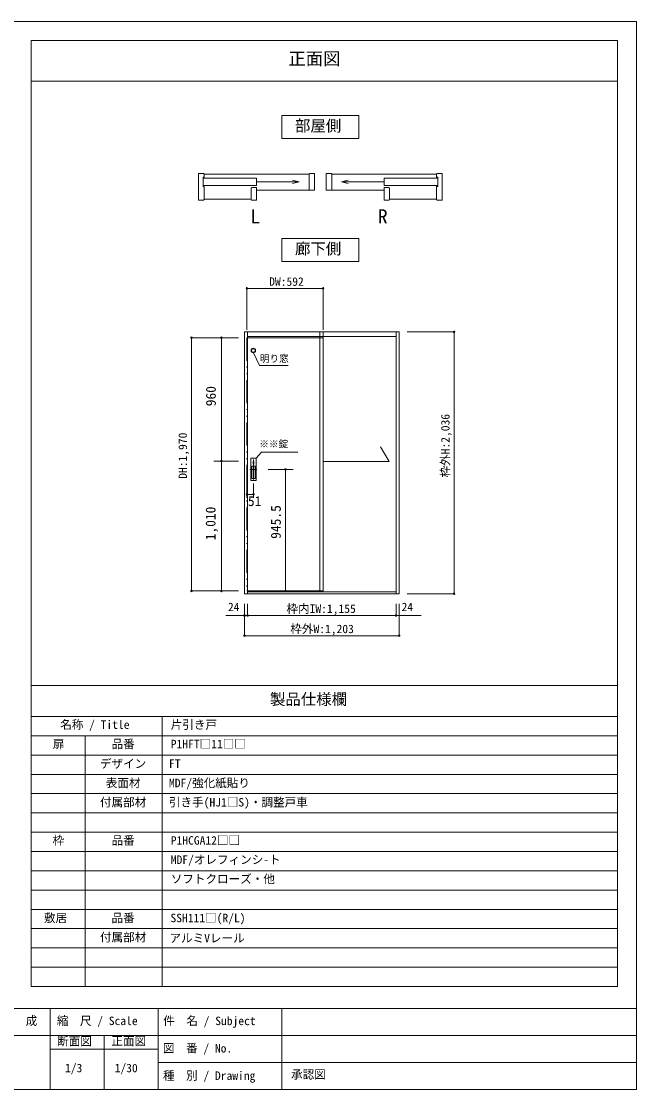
# Model space of a CAD drawing. Units: millimetres on the paper, enlarged 10 times, with parts at other scales. Extents: x -2000 to 2000, y -1385 to 1385.
# Drawn here: x 405 to 2000, y -1385 to 1385 of the extents above; entities that cross this region are included whole.
import ezdxf
from ezdxf.enums import TextEntityAlignment as Align

# ---------------------------------------------------------------- set-up
doc = ezdxf.new("R2010")
doc.units = ezdxf.units.MM
doc.header["$LTSCALE"] = 10
doc.header["$PDMODE"] = 32
doc.header["$PDSIZE"] = 4
doc.linetypes.add('DASHED_DOUBLE_DOTTED', pattern=[11, 6, -1.5, 0.25, -1.5, 0.25, -1.5])
for name, color, linetype, lineweight in [('1-0_H-SYM', 7, 'Continuous', 20), ('1-1_0', 7, 'Continuous', 20), ('3-0', 7, 'Continuous', 20)]:
    doc.layers.add(name, color=color, linetype=linetype, lineweight=lineweight)
doc.styles.add('ＭＳ ゴシック', font='')
doc.styles.get('ＭＳ ゴシック').set_extended_font_data('MS Gothic')

msp = doc.modelspace()

# ---------------------------------------------------------------- linework, layer by layer
at = {"layer": '1-0_H-SYM'}
msp.add_line((760.13, -1280.04), (480.13, -1280.04), dxfattribs=at)
at = {"layer": '1-1_0'}
for p, q in [((1950, 1335), (430, 1335)), ((430, -337.5), (430, 1335)), ((1950, -1117.5), (1950, 1335)), ((430, 1230), (1950, 1230)), ((1950, -337.5), (1950, 1230)), ((430, -337.5), (1950, -337.5)), ((430, -337.5), (1950, -337.5)), ((430, -1117.5), (430, -337.5)), ((430, -417.5), (1950, -417.5)), ((770, -1117.5), (770, -417.5)), ((430, -467.5), (1950, -467.5)), ((570, -1117.5), (570, -467.5)), ((430, -517.5), (1950, -517.5)), ((430, -567.5), (1950, -567.5)), ((430, -617.5), (1950, -617.5)), ((430, -667.5), (1950, -667.5)), ((430, -717.5), (1950, -717.5)), ((430, -767.5), (1950, -767.5)), ((430, -817.5), (1950, -817.5)), ((430, -867.5), (1950, -867.5)), ((430, -917.5), (1950, -917.5)), ((430, -967.5), (1950, -967.5)), ((430, -1017.5), (1950, -1017.5)), ((430, -1067.5), (1950, -1067.5)), ((430, -1117.5), (1950, -1117.5)), ((2000, -1175), (-2000, -1175)), ((480, -1175), (480, -1385)), ((760, -1175), (760, -1385)), ((1080, -1175), (1080, -1385)), ((2000, -1245), (-1190, -1245)), ((620, -1245), (620, -1385)), ((2000, -1315), (760, -1315))]:
    msp.add_line(p, q, dxfattribs=at)
msp.add_lwpolyline([(-2000, -1385), (2000, -1385), (2000, 1385), (-2000, 1385)], close=True, dxfattribs=at)
msp.add_lwpolyline([(430, -337.5), (430, 1230), (1950, 1230)], dxfattribs=at)
at = {"layer": '3-0'}
for p, q in [((877.36, 990.19), (864.46, 990.19)), ((864.46, 921.79), (864.46, 990.19)), ((875.86, 980.59), (875.86, 957.04)), ((878.86, 980.59), (875.86, 980.59)), ((875.86, 978.79), (1014.87, 978.79)), ((878.86, 988.39), (1150.66, 988.39)), ((1014.87, 978.79), (1014.87, 958.99)), ((1125.21, 968.89), (1107.82, 973.55)), ((1150.66, 988.69), (1150.66, 947.59)), ((1165.06, 947.59), (1165.06, 990.19)), ((1195.06, 947.59), (1195.06, 990.19)), ((1209.46, 988.69), (1209.46, 947.59)), ((1481.26, 988.39), (1209.46, 988.39)), ((1234.91, 968.89), (1252.3, 973.55)), ((1484.26, 978.79), (1345.25, 978.79)), ((1345.25, 978.79), (1345.25, 958.99)), ((1481.26, 980.59), (1484.26, 980.59)), ((1482.76, 990.19), (1495.66, 990.19)), ((1484.26, 980.59), (1484.26, 957.04)), ((1495.66, 921.79), (1495.66, 990.19)), ((1014.87, 958.99), (875.86, 958.99)), ((875.86, 957.04), (878.86, 957.04)), ((1014.87, 968.89), (1125.21, 968.89)), ((1014.87, 921.79), (1014.87, 954.19)), ((1014.87, 947.59), (1165.06, 947.59)), ((1125.21, 968.89), (1107.82, 964.23)), ((1345.25, 947.59), (1195.06, 947.59)), ((1234.91, 968.89), (1252.3, 964.23)), ((1345.25, 968.89), (1234.91, 968.89)), ((1345.25, 958.99), (1484.26, 958.99)), ((1345.25, 921.79), (1345.25, 954.19)), ((1484.26, 957.04), (1481.26, 957.04)), ((877.36, 921.79), (864.46, 921.79)), ((878.86, 923.59), (1000.47, 923.59)), ((1481.26, 923.59), (1359.65, 923.59)), ((1482.76, 921.79), (1495.66, 921.79)), ((991.4, 579.59), (983.4, 579.59)), ((991.4, 579.59), (983.4, 579.59)), ((989.74, 564.82), (1187.07, 564.82)), ((991.4, 579.59), (1179.07, 579.59)), ((991.4, 567.59), (1179.07, 567.59)), ((1187.07, 579.59), (1179.07, 579.59)), ((1187.07, -93.85), (1187.07, 579.59)), ((1187.07, 579.59), (1384.4, 579.59)), ((1187.07, 569.92), (1187.07, -93.08)), ((1187.07, 567.59), (1187.07, -94.08)), ((1187.07, 567.59), (1376.4, 567.59)), ((1187.07, 564.82), (1187.07, -94.18)), ((1376.4, 579.59), (1376.4, 571.59)), ((1384.4, 579.59), (1376.4, 579.59)), ((1358.68, 244.09), (1336.12, 281.81)), ((997.49, 223.15), (1015.77, 223.15)), ((1006.74, 249.25), (1006.74, 196.98)), ((1006.74, 249.25), (1006.74, 196.98)), ((1006.74, 249.25), (1006.74, 196.98)), ((1187.07, 244.09), (1358.68, 244.09)), ((989.74, -91.85), (1187.07, -91.85)), ((991.4, -94.18), (991.4, -99.18)), ((991.4, -94.18), (1376.4, -94.18)), ((991.4, -99.18), (1376.4, -99.18)), ((1376.4, -94.18), (1376.4, -99.18))]:
    msp.add_line(p, q, dxfattribs=at)
at = {"layer": '3-0', "color": 4, "lineweight": 9}
for p, q in [((989.74, 692.67), (989.74, 585.51)), ((989.74, 692.67), (1187.07, 692.67)), ((1187.07, 692.67), (1187.07, 585.51)), ((846.02, 564.82), (962.79, 564.82)), ((846.02, 564.82), (846.02, -91.85)), ((903.51, 564.82), (967.97, 564.82)), ((923.51, 223.15), (923.51, 564.82)), ((1405.25, 579.59), (1526.59, 579.59)), ((1526.59, 579.59), (1526.59, -99.18)), ((1021.93, 492.39), (1006.59, 525.66)), ((1096.28, 492.39), (1021.93, 492.39)), ((1027.26, 267.59), (1013.4, 251.99)), ((1121.99, 267.59), (1027.26, 267.59)), ((903.51, 244.82), (967.97, 244.82)), ((923.51, -91.85), (923.51, 223.15)), ((1109.63, 223.15), (1045.17, 223.15)), ((1089.63, -91.85), (1089.63, 223.15)), ((989.74, 149.37), (989.74, 186.83)), ((1006.74, 149.37), (1006.74, 186.83)), ((1006.74, 158.52), (989.74, 158.52)), ((846.02, -91.85), (962.79, -91.85)), ((903.51, -91.85), (967.97, -91.85)), ((1117.74, -91.85), (1024.4, -91.85)), ((1117.74, -91.85), (1024.4, -91.85)), ((1109.63, -91.85), (1045.17, -91.85)), ((1405.25, -99.18), (1526.59, -99.18)), ((983.4, -124.9), (983.4, -155.57)), ((983.4, -124.9), (983.4, -155.57)), ((991.4, -124.9), (991.4, -155.57)), ((1376.4, -155.57), (1376.4, -124.9)), ((1384.4, -124.9), (1384.4, -155.57)), ((991.4, -155.57), (934.87, -155.57)), ((983.4, -155.57), (983.4, -207.9)), ((991.4, -155.57), (1441.4, -155.57)), ((1376.4, -155.57), (1432.93, -155.57)), ((1384.4, -207.9), (1384.4, -155.57)), ((983.4, -207.9), (1384.4, -207.9))]:
    msp.add_line(p, q, dxfattribs=at)
at = {"layer": '3-0', "linetype": 'DASHED_DOUBLE_DOTTED'}
msp.add_line((989.74, 564.82), (989.74, -91.85), dxfattribs=at)
at = {"layer": '3-0', "color": 3}
for p, q in [((1011.07, 231.99), (1002.4, 231.99)), ((1002.4, 231.99), (1002.4, 199.32)), ((1005.9, 243.65), (1005.9, 236.99)), ((1007.57, 243.65), (1005.9, 243.65)), ((1007.57, 236.99), (1005.9, 236.99)), ((1007.4, 243.49), (1006.07, 243.49)), ((1006.07, 243.49), (1006.07, 240.32)), ((1007.4, 240.32), (1006.07, 240.32)), ((1006.4, 242.82), (1006.4, 240.99)), ((1007.07, 240.99), (1006.4, 240.99)), ((1007.4, 240.32), (1007.4, 243.49)), ((1007.57, 236.99), (1007.57, 243.65)), ((1011.07, 199.32), (1011.07, 231.99)), ((1011.07, 199.32), (1002.4, 199.32))]:
    msp.add_line(p, q, dxfattribs=at)
at = {"layer": '3-0'}
for points in [[(1080.06, 1140.93), (1280.06, 1140.93), (1280.06, 1080.93), (1080.06, 1080.93)], [(1080.06, 762.25), (1280.06, 762.25), (1280.06, 822.25), (1080.06, 822.25)]]:
    msp.add_lwpolyline(points, close=True, dxfattribs=at)
for points in [[(877.36, 990.19), (878.86, 988.69), (878.86, 980.59)], [(1150.66, 988.69), (1152.16, 990.19), (1165.06, 990.19)], [(1209.46, 988.69), (1207.96, 990.19), (1195.06, 990.19)], [(1482.76, 990.19), (1481.26, 988.69), (1481.26, 980.59)], [(877.36, 921.79), (878.86, 923.29), (878.86, 957.04)], [(1000.47, 923.29), (1000.47, 952.69), (1001.97, 954.19), (1014.87, 954.19)], [(1359.65, 923.29), (1359.65, 952.69), (1358.15, 954.19), (1345.25, 954.19)], [(1482.76, 921.79), (1481.26, 923.29), (1481.26, 957.04)], [(1000.47, 923.29), (1001.97, 921.79), (1014.87, 921.79)], [(1359.65, 923.29), (1358.15, 921.79), (1345.25, 921.79)], [(983.4, 579.59), (983.4, -99.18), (991.4, -99.18), (991.4, 579.59)], [(1179.07, 579.59), (1179.07, -94.18), (1187.07, -94.18)], [(1179.07, 567.59), (1187.07, 567.59), (1187.07, -94.08)], [(1376.4, 579.59), (1376.4, -99.18), (1384.4, -99.18), (1384.4, 579.59)]]:
    msp.add_lwpolyline(points, dxfattribs=at)
at = {"layer": '3-0', "color": 3}
msp.add_lwpolyline([(1000.07, 194.32), (1013.4, 194.32), (1013.4, 251.99), (1000.07, 251.99)], close=True, dxfattribs=at)
msp.add_lwpolyline([(1007.07, 240.99), (1007.07, 242.82), (1006.4, 242.82)], dxfattribs=at)
for radius in [5.83, 4.5]:
    msp.add_circle((1006.4, 531.49), radius, dxfattribs=at)
at = {"layer": '3-0', "color": 4}
for p in [(989.74, 692.67), (1187.07, 692.67), (846.02, 564.82), (923.51, 564.82), (1526.59, 579.59), (923.51, 244.82), (1089.63, 223.15), (989.74, 158.52), (1006.74, 158.52), (846.02, -91.85), (923.51, -91.85), (1089.63, -91.85), (1526.59, -99.18), (983.4, -155.57), (991.4, -155.57), (1376.4, -155.57), (983.4, -207.9), (1384.4, -207.9)]:
    msp.add_point(p, dxfattribs=at)
at = {"layer": '3-0'}
msp.add_point((989.74, 158.52), dxfattribs=at)

# ---------------------------------------------------------------- texts
at = {"layer": '1-0_H-SYM', "style": 'ＭＳ ゴシック'}
for s, p in [('名称 / Title', (505.77, -456.1)), ('扉', (486.46, -506.41)), ('品番', (638.79, -506.41)), ('枠', (485.79, -756.41)), ('品番', (638.79, -756.41)), ('作\u3000成', (356.29, -1224.26)), ('縮\u3000尺 / Scale', (496.81, -1224.26)), ('件\u3000名 / Subject', (772.74, -1224.28)), ('断面図', (497.67, -1277.19)), ('正面図', (638.47, -1276.48)), ('図\u3000番 / No.', (771.9, -1295.39)), ('1/3', (518.04, -1346.49)), ('1/30', (646.79, -1346.49)), ('種\u3000別 / Drawing', (772.07, -1366.33)), ('承認図', (1104.16, -1363.14))]:
    msp.add_text(s, height=21.99, dxfattribs=at).set_placement(p, align=Align.BOTTOM_LEFT)
at = {"layer": '1-1_0', "style": 'ＭＳ ゴシック'}
for s, height, p in [('正面図', 32.99, (1097.24, 1261.98)), ('製品仕様欄', 29.33, (1049.4, -396.07)), ('片引き戸', 21.99, (792.33, -456.36)), ('P1HFT□11□□', 21.99, (792.33, -506.36)), ('デザイン', 21.99, (608.75, -557.5)), ('FT', 21.99, (787.67, -557.5)), ('表面材', 21.99, (623.75, -607.5)), ('MDF/強化紙貼り', 21.99, (787.67, -607.5)), ('付属部材', 21.99, (608.75, -657.5)), ('引き手(HJ1□S)・調整戸車', 21.99, (787.67, -657.5)), ('P1HCGA12□□', 21.99, (792.33, -756.36)), ('MDF/オレフィンシ-ト', 21.99, (792.33, -806.36)), ('ソフトクローズ・他', 21.99, (792.33, -856.36)), ('敷居', 21.99, (463.65, -957.36)), ('品番', 21.99, (638.75, -957.5)), ('SSH111□(R/L)', 21.99, (791.5, -957.5)), ('付属部材', 21.99, (608.75, -1007.5)), ('アルミVレール', 21.99, (789, -1009.75))]:
    msp.add_text(s, height=height, dxfattribs=at).set_placement(p, align=Align.BOTTOM_LEFT)
at = {"layer": '3-0', "style": 'ＭＳ ゴシック'}
for s, height, p in [('部屋側', 29.33, (1114.22, 1090.93)), ('L', 36.66, (998.92, 850.05)), ('R', 36.66, (1329.52, 850.05)), ('廊下側', 29.33, (1114.22, 772.25)), ('DW:592', 21.99, (1047.37, 692.67)), ('明り窓', 18.33, (1023.26, 496.08)), ('※※錠', 18.33, (1021.68, 274.49)), ('51', 25.66, (992.27, 120.44)), ('24', 21.99, (940.54, -150.9)), ('枠内IW:1,155', 21.99, (1092.27, -155.57)), ('24', 21.99, (1390.6, -150.9)), ('枠外W:1,203', 21.99, (1102.27, -207.9))]:
    msp.add_text(s, height=height, dxfattribs=at).set_placement(p, align=Align.BOTTOM_LEFT)
for s, height, p in [('960', 25.66, (916.77, 387.01)), ('枠外H:2,036', 21.99, (1521.59, 202.42)), ('DH:1,970', 21.99, (841.02, 198.99)), ('1,010', 25.66, (916.01, 39.4)), ('945.5', 25.66, (1085.15, 43.21))]:
    msp.add_text(s, height=height, rotation=90, dxfattribs=at).set_placement(p, align=Align.BOTTOM_LEFT)

doc.saveas('drawing.dxf')
